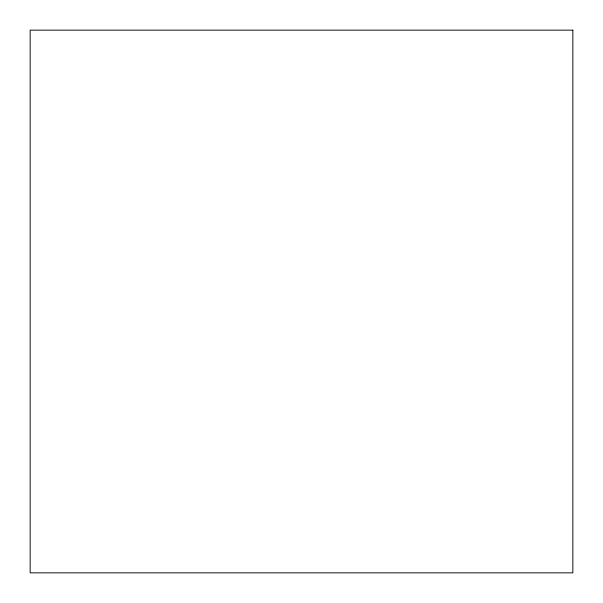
<?xml version="1.0" encoding="UTF-8"?>
<svg xmlns="http://www.w3.org/2000/svg" width="603" height="603" viewBox="0 0 603 603"><rect width="100%" height="100%" fill="white"/><g stroke="black" fill="none" stroke-linecap="round" stroke-linejoin="round"><path stroke-width="0.9" d="M572.85 30.15L30.15 30.15L30.15 572.85L572.85 572.85L572.85 30.15"/></g></svg>
